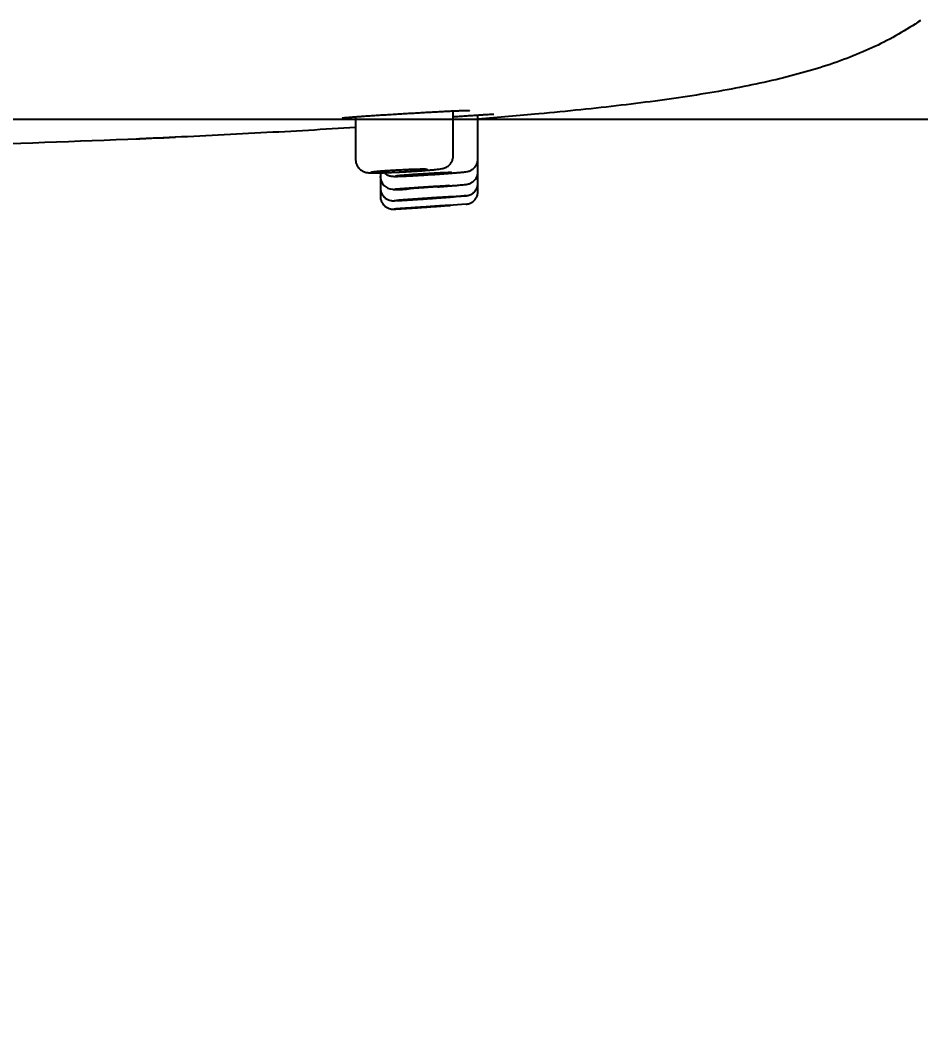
# Model space of a CAD drawing. Header units: millimetres. Extents: x 976 to 9349, y -1578 to 2211.
# Drawn here: x 5934.248 to 5937.749, y 675.746 to 679.714 of the extents above; entities that cross this region are included whole.
import ezdxf

# ---------------------------------------------------------------- set-up
doc = ezdxf.new("R2010")
doc.units = ezdxf.units.MM
doc.layers.add('Szkic', color=6, linetype='Continuous')
doc.layers.add('Wbudowane', color=175, linetype='Continuous')
doc.dimstyles.new('ISO-25', dxfattribs={"dimtxt": 4, "dimasz": 5, "dimexe": 1.25, "dimexo": 0.625, "dimgap": 1, "dimtad": 1, "dimtxsty": 'Standard', "dimcen": 2.5, "dimadec": 0, "dimazin": 0, "dimtfac": 1, "dimtmove": 0, "dimatfit": 3, "dimfxl": 1, "dimarcsym": 0})

# ---------------------------------------------------------------- blocks, each defined once
blk = doc.blocks.new('Z$W@#21058')
for p, q in [((25.1815, 160.8655), (25.1815, 160.6984)), ((25.5612, 160.7137), (25.5612, 160.8881)), ((25.6575, 160.7018), (25.6575, 160.8721)), ((25.6575, 160.6524), (25.6575, 160.7018)), ((25.2778, 160.6475), (25.2778, 160.6334)), ((25.2778, 160.6334), (25.2778, 160.5887)), ((25.6575, 160.6079), (25.6575, 160.6524)), ((25.2778, 160.5887), (25.2778, 160.556)), ((25.6575, 160.5751), (25.6575, 160.6079)), ((25.6112, 160.5252), (25.5447, 160.5206))]:
    blk.add_line(p, q)
for centre, radius, start, end in [((16.9594, 349.0588), 188.4234, 272.062452, 272.287843), ((25.3279, 160.6334), 0.0502, 180.0436, 268.3074), ((25.3492, 160.866), 0.2837, 266.6376, 279.2736), ((25.3492, 160.866), 0.2837, 265.4084, 266.5819)]:
    blk.add_arc(centre, radius, start, end)
for points, knots in [([(27.3794, 161.2401), (27.3233, 161.2018), (27.2647, 161.1684), (27.1393, 161.1092), (27.0726, 161.0834), (26.9291, 161.0374), (26.8522, 161.0171), (26.6879, 160.9807), (26.6003, 160.9645), (26.415, 160.9351), (26.3172, 160.922), (26.1121, 160.8978), (26.0049, 160.8868), (25.8168, 160.8695), (25.738, 160.8629), (25.6575, 160.8566)], [0, 0, 0, 0, 0.149401, 0.149401, 0.298812, 0.298812, 0.448224, 0.448224, 0.597635, 0.597635, 0.747047, 0.747047, 0.896459, 0.896459, 1, 1, 1, 1]), ([(25.1291, 160.8607), (25.1291, 160.8607), (25.1297, 160.8608), (25.1328, 160.8613), (25.1396, 160.862), (25.1496, 160.863), (25.1626, 160.864), (25.1781, 160.8653), (25.1962, 160.8666), (25.2163, 160.868), (25.2385, 160.8695), (25.2623, 160.871), (25.2874, 160.8726), (25.3137, 160.8742), (25.3407, 160.8759), (25.3682, 160.8775), (25.3957, 160.8791), (25.4231, 160.8807), (25.4499, 160.8822), (25.4758, 160.8837), (25.5005, 160.885), (25.5238, 160.8862), (25.5453, 160.8873), (25.5647, 160.8883), (25.5819, 160.889), (25.5966, 160.8896), (25.6085, 160.89), (25.6174, 160.8902), (25.6211, 160.8902), (25.6227, 160.8902)], [0, 0, 0, 0, 0.013578, 0.045331, 0.081588, 0.119283, 0.157516, 0.195931, 0.234426, 0.273069, 0.31171, 0.350344, 0.389083, 0.427787, 0.466524, 0.505217, 0.543968, 0.582674, 0.621411, 0.660125, 0.698741, 0.73742, 0.776036, 0.814581, 0.853002, 0.891393, 0.929393, 0.966835, 1, 1, 1, 1]), ([(25.5612, 160.8658), (25.5629, 160.866), (25.5732, 160.8666), (25.5916, 160.8678), (25.6155, 160.8694), (25.6376, 160.8708), (25.6577, 160.8722), (25.6756, 160.8733), (25.691, 160.8743), (25.7036, 160.8751), (25.7137, 160.8757), (25.7179, 160.8759), (25.7199, 160.876)], [0, 0, 0, 0, 0.0206468, 0.1302486, 0.239932, 0.349582, 0.4590551, 0.5682601, 0.6776278, 0.7863612, 0.8946623, 1, 1, 1, 1]), ([(25.6227, 160.8902), (25.6228, 160.8902), (25.6229, 160.8902), (25.6232, 160.8902), (25.6235, 160.8902), (25.6237, 160.8902), (25.624, 160.8902), (25.6242, 160.8902), (25.6244, 160.8901), (25.6246, 160.8901), (25.6247, 160.8901), (25.6249, 160.8901), (25.625, 160.8901), (25.6251, 160.8901), (25.6251, 160.8901), (25.6252, 160.8901), (25.6252, 160.8901), (25.6252, 160.8901), (25.6252, 160.8901)], [0, 0, 0, 0, 0.045498, 0.120857, 0.195252, 0.26848, 0.340449, 0.411063, 0.480222, 0.547824, 0.613767, 0.677951, 0.740281, 0.800669, 0.859039, 0.915328, 0.96949, 1, 1, 1, 1]), ([(25.1815, 160.8234), (25.0602, 160.8159), (24.9371, 160.8089), (24.6867, 160.7956), (24.5596, 160.7893), (24.3978, 160.7817), (24.3631, 160.7801), (24.3285, 160.7786)], [0, 0, 0, 0, 0.4360712, 0.4360712, 0.8792363, 0.8792363, 1, 1, 1, 1]), ([(25.1815, 160.6984), (25.1815, 160.694), (25.1825, 160.6865), (25.1868, 160.6747), (25.1938, 160.6649), (25.2024, 160.6571), (25.2114, 160.6522), (25.2197, 160.6494), (25.2271, 160.6481), (25.2345, 160.6474), (25.2442, 160.6471), (25.2577, 160.6471), (25.2722, 160.6474), (25.2886, 160.6478), (25.3067, 160.6484), (25.3261, 160.6492), (25.3465, 160.6501), (25.3674, 160.6512), (25.3885, 160.6523), (25.4093, 160.6536), (25.4294, 160.6549), (25.4483, 160.6563), (25.4657, 160.6577), (25.4814, 160.659), (25.4951, 160.6604), (25.5076, 160.6618), (25.5158, 160.6631), (25.5232, 160.6647), (25.5309, 160.6673), (25.5398, 160.672), (25.5485, 160.6796), (25.5558, 160.6896), (25.5602, 160.7017), (25.5613, 160.7093), (25.5612, 160.7137)], [0, 0, 0, 0, 0.021681, 0.043815, 0.06569, 0.086995, 0.106379, 0.122838, 0.140061, 0.17044, 0.222687, 0.263623, 0.302465, 0.340762, 0.378732, 0.416623, 0.454313, 0.492089, 0.529782, 0.567549, 0.60533, 0.64326, 0.681331, 0.719713, 0.758919, 0.800485, 0.852102, 0.875602, 0.892666, 0.911123, 0.932966, 0.955735, 0.9785, 1, 1, 1, 1]), ([(25.5956, 160.6497), (25.5994, 160.6501), (25.6067, 160.6509), (25.6127, 160.6517), (25.6191, 160.653), (25.6267, 160.6554), (25.6356, 160.66), (25.6447, 160.6677), (25.6521, 160.6779), (25.6565, 160.6901), (25.6575, 160.6976), (25.6575, 160.7019)], [0, 0, 0, 0, 0.178803, 0.383163, 0.464045, 0.529157, 0.609999, 0.707691, 0.808407, 0.908033, 1, 1, 1, 1]), ([(25.3594, 160.6582), (25.3666, 160.6585), (25.3736, 160.6589), (25.3839, 160.6593), (25.3872, 160.6595), (25.3939, 160.6597), (25.3972, 160.6599), (25.4068, 160.6602), (25.4127, 160.6604), (25.4211, 160.6607), (25.4238, 160.6607), (25.429, 160.6608), (25.4315, 160.6609), (25.4384, 160.661), (25.4424, 160.661), (25.4476, 160.661), (25.4492, 160.661), (25.4521, 160.6609), (25.4545, 160.6609), (25.4564, 160.6607), (25.4579, 160.6606), (25.4585, 160.6605), (25.4597, 160.6602), (25.4597, 160.66), (25.4588, 160.6596), (25.4584, 160.6595), (25.4571, 160.6592), (25.4562, 160.659), (25.4532, 160.6586), (25.4506, 160.6582), (25.4457, 160.6576), (25.4439, 160.6574), (25.44, 160.657), (25.4379, 160.6568), (25.4312, 160.6562), (25.4262, 160.6557), (25.4152, 160.6548), (25.4093, 160.6544), (25.4, 160.6537), (25.3968, 160.6535), (25.3902, 160.653), (25.3868, 160.6528), (25.3766, 160.6521), (25.3696, 160.6517), (25.3554, 160.6508), (25.3482, 160.6504), (25.3339, 160.6497), (25.3269, 160.6494), (25.3166, 160.6489), (25.3131, 160.6487), (25.3065, 160.6485), (25.3, 160.6482), (25.2938, 160.648), (25.2878, 160.6478), (25.2849, 160.6477), (25.2764, 160.6475), (25.2713, 160.6474), (25.2644, 160.6473), (25.2622, 160.6472), (25.2581, 160.6472), (25.2562, 160.6472), (25.251, 160.6473), (25.2482, 160.6473), (25.2449, 160.6475), (25.244, 160.6476), (25.2425, 160.6477), (25.2419, 160.6478), (25.2407, 160.6481), (25.2406, 160.6483), (25.2418, 160.6489), (25.2431, 160.6492), (25.2461, 160.6497), (25.2473, 160.6499), (25.2499, 160.6502), (25.2514, 160.6504), (25.2563, 160.651), (25.2602, 160.6514), (25.2691, 160.6522), (25.2742, 160.6527), (25.2851, 160.6536), (25.2909, 160.654), (25.3003, 160.6547), (25.3036, 160.6549), (25.3102, 160.6553), (25.3168, 160.6558), (25.3237, 160.6562), (25.3307, 160.6566), (25.3343, 160.6568), (25.345, 160.6574), (25.3522, 160.6578), (25.3594, 160.6582)], [0, 0, 0, 0, 0.03125, 0.03125, 0.046875, 0.046875, 0.0625, 0.0625, 0.09375, 0.09375, 0.109375, 0.109375, 0.125, 0.125, 0.15625, 0.15625, 0.171875, 0.171875, 0.1875, 0.203125, 0.203125, 0.21875, 0.21875, 0.25, 0.25, 0.265625, 0.265625, 0.28125, 0.28125, 0.3125, 0.3125, 0.328125, 0.328125, 0.34375, 0.34375, 0.375, 0.375, 0.40625, 0.40625, 0.421875, 0.421875, 0.4375, 0.4375, 0.46875, 0.46875, 0.5, 0.5, 0.53125, 0.53125, 0.546875, 0.546875, 0.5625, 0.578125, 0.578125, 0.59375, 0.59375, 0.625, 0.625, 0.640625, 0.640625, 0.65625, 0.65625, 0.6875, 0.6875, 0.703125, 0.703125, 0.71875, 0.71875, 0.75, 0.75, 0.78125, 0.78125, 0.796875, 0.796875, 0.8125, 0.8125, 0.84375, 0.84375, 0.875, 0.875, 0.90625, 0.90625, 0.921875, 0.921875, 0.9375, 0.953125, 0.953125, 0.96875, 0.96875, 1, 1, 1, 1]), ([(25.2931, 160.6479), (25.295, 160.6461), (25.2999, 160.642), (25.3081, 160.6376), (25.3166, 160.6349), (25.3234, 160.6339), (25.3294, 160.6335), (25.3335, 160.6334), (25.3368, 160.6335)], [0, 0, 0, 0, 0.111102, 0.264781, 0.387836, 0.495934, 0.652921, 1, 1, 1, 1]), ([(25.4555, 160.6437), (25.4626, 160.6441), (25.4697, 160.6445), (25.4799, 160.6451), (25.4833, 160.6453), (25.4899, 160.6457), (25.4932, 160.6459), (25.5027, 160.6464), (25.5087, 160.6467), (25.517, 160.6471), (25.5197, 160.6472), (25.5248, 160.6474), (25.5273, 160.6475), (25.5341, 160.6478), (25.5381, 160.648), (25.5433, 160.6481), (25.5449, 160.6481), (25.5477, 160.6482), (25.5501, 160.6482), (25.5519, 160.6482), (25.5533, 160.6482), (25.5539, 160.6481), (25.555, 160.648), (25.5551, 160.6479), (25.5541, 160.6476), (25.5536, 160.6475), (25.5523, 160.6473), (25.5514, 160.6471), (25.5484, 160.6467), (25.5457, 160.6464), (25.5407, 160.6459), (25.5388, 160.6457), (25.5349, 160.6454), (25.5328, 160.6452), (25.5261, 160.6446), (25.5211, 160.6441), (25.51, 160.6432), (25.5041, 160.6428), (25.4947, 160.6421), (25.4915, 160.6418), (25.4849, 160.6413), (25.4815, 160.6411), (25.4712, 160.6404), (25.4642, 160.6399), (25.4501, 160.6389), (25.4428, 160.6385), (25.4286, 160.6376), (25.4216, 160.6372), (25.4112, 160.6366), (25.4078, 160.6364), (25.4012, 160.636), (25.3947, 160.6356), (25.3886, 160.6353), (25.3826, 160.635), (25.3797, 160.6349), (25.3713, 160.6345), (25.3662, 160.6343), (25.3593, 160.634), (25.3572, 160.6339), (25.3531, 160.6338), (25.3512, 160.6337), (25.3461, 160.6336), (25.3433, 160.6336), (25.3401, 160.6336), (25.3392, 160.6336), (25.3377, 160.6337), (25.3372, 160.6337), (25.3361, 160.6339), (25.336, 160.634), (25.3373, 160.6344), (25.3387, 160.6346), (25.3417, 160.635), (25.3429, 160.6352), (25.3456, 160.6355), (25.3471, 160.6356), (25.3521, 160.6361), (25.356, 160.6365), (25.365, 160.6373), (25.3701, 160.6377), (25.381, 160.6386), (25.3869, 160.639), (25.3964, 160.6397), (25.3996, 160.64), (25.4062, 160.6404), (25.4129, 160.6409), (25.4198, 160.6414), (25.4268, 160.6418), (25.4303, 160.6421), (25.4411, 160.6428), (25.4483, 160.6432), (25.4555, 160.6437)], [0, 0, 0, 0, 0.03125, 0.03125, 0.046875, 0.046875, 0.0625, 0.0625, 0.09375, 0.09375, 0.109375, 0.109375, 0.125, 0.125, 0.15625, 0.15625, 0.171875, 0.171875, 0.1875, 0.203125, 0.203125, 0.21875, 0.21875, 0.25, 0.25, 0.265625, 0.265625, 0.28125, 0.28125, 0.3125, 0.3125, 0.328125, 0.328125, 0.34375, 0.34375, 0.375, 0.375, 0.40625, 0.40625, 0.421875, 0.421875, 0.4375, 0.4375, 0.46875, 0.46875, 0.5, 0.5, 0.53125, 0.53125, 0.546875, 0.546875, 0.5625, 0.578125, 0.578125, 0.59375, 0.59375, 0.625, 0.625, 0.640625, 0.640625, 0.65625, 0.65625, 0.6875, 0.6875, 0.703125, 0.703125, 0.71875, 0.71875, 0.75, 0.75, 0.78125, 0.78125, 0.796875, 0.796875, 0.8125, 0.8125, 0.84375, 0.84375, 0.875, 0.875, 0.90625, 0.90625, 0.921875, 0.921875, 0.9375, 0.953125, 0.953125, 0.96875, 0.96875, 1, 1, 1, 1]), ([(25.4835, 160.6408), (25.4876, 160.6411), (25.4997, 160.642), (25.5195, 160.6434), (25.542, 160.6452), (25.563, 160.6468), (25.5809, 160.6484), (25.5912, 160.6493), (25.5956, 160.6497)], [0, 0, 0, 0, 0.095166, 0.281726, 0.468031, 0.655085, 0.842615, 1, 1, 1, 1]), ([(25.5016, 160.5931), (25.5039, 160.5932), (25.5129, 160.5939), (25.528, 160.595), (25.5463, 160.5964), (25.563, 160.5977), (25.5778, 160.5989), (25.5906, 160.6001), (25.6012, 160.6011), (25.6092, 160.6019), (25.6135, 160.6025), (25.6193, 160.6036), (25.6269, 160.606), (25.6357, 160.6105), (25.6447, 160.6182), (25.652, 160.6282), (25.6565, 160.6403), (25.6575, 160.6479), (25.6575, 160.6524)], [0, 0, 0, 0, 0.028066, 0.110165, 0.192321, 0.274673, 0.357159, 0.440398, 0.525203, 0.618716, 0.699452, 0.730653, 0.760765, 0.80273, 0.851206, 0.901472, 0.9511, 1, 1, 1, 1]), ([(25.2778, 160.5887), (25.2778, 160.5843), (25.2788, 160.5768), (25.2831, 160.565), (25.2901, 160.5552), (25.299, 160.5472), (25.3088, 160.5421), (25.3175, 160.5395), (25.3246, 160.5387), (25.3293, 160.5386), (25.331, 160.5387), (25.3326, 160.5387)], [0, 0, 0, 0, 0.1202809, 0.2421601, 0.3627196, 0.4814935, 0.596408, 0.6924977, 0.7556011, 0.8226652, 1, 1, 1, 1]), ([(25.3323, 160.5838), (25.3358, 160.5842), (25.3408, 160.5846), (25.3488, 160.5853), (25.3505, 160.5854), (25.354, 160.5857), (25.3558, 160.5859), (25.3615, 160.5863), (25.3656, 160.5866), (25.3743, 160.5873), (25.3789, 160.5876), (25.3884, 160.5883), (25.3934, 160.5887), (25.401, 160.5892), (25.4036, 160.5894), (25.4088, 160.5897), (25.4115, 160.5899), (25.4195, 160.5905), (25.4302, 160.5912), (25.441, 160.5919), (25.4519, 160.5926), (25.4573, 160.593), (25.4678, 160.5937), (25.4729, 160.594), (25.4804, 160.5944), (25.4829, 160.5946), (25.4878, 160.5949), (25.4902, 160.595), (25.4971, 160.5955), (25.5015, 160.5957), (25.5099, 160.5962), (25.5138, 160.5964), (25.5211, 160.5968), (25.5243, 160.597), (25.5288, 160.5972), (25.5302, 160.5973), (25.5328, 160.5974), (25.5341, 160.5974), (25.5397, 160.5977), (25.5427, 160.5977), (25.5445, 160.5977), (25.5448, 160.5977), (25.5451, 160.5976), (25.5452, 160.5976), (25.545, 160.5975), (25.5445, 160.5974), (25.5427, 160.5971), (25.5414, 160.597), (25.538, 160.5966), (25.5359, 160.5964), (25.5323, 160.5961), (25.531, 160.5959), (25.5282, 160.5957), (25.5267, 160.5955), (25.522, 160.5951), (25.5185, 160.5948), (25.5111, 160.5942), (25.507, 160.5939), (25.4984, 160.5932), (25.4893, 160.5925), (25.4795, 160.5918), (25.4719, 160.5912), (25.4693, 160.591), (25.4641, 160.5907), (25.4614, 160.5905), (25.4535, 160.5899), (25.4482, 160.5895), (25.4373, 160.5888), (25.4318, 160.5884), (25.421, 160.5877), (25.4157, 160.5874), (25.4052, 160.5867), (25.3999, 160.5864), (25.3949, 160.5861)], [0, 0, 0, 0, 0.0625, 0.0625, 0.078125, 0.078125, 0.09375, 0.09375, 0.125, 0.125, 0.15625, 0.15625, 0.1875, 0.1875, 0.203125, 0.203125, 0.21875, 0.21875, 0.25, 0.28125, 0.28125, 0.3125, 0.3125, 0.34375, 0.34375, 0.359375, 0.359375, 0.375, 0.375, 0.40625, 0.40625, 0.4375, 0.4375, 0.46875, 0.46875, 0.484375, 0.484375, 0.5, 0.5, 0.5625, 0.5625, 0.578125, 0.578125, 0.59375, 0.59375, 0.625, 0.625, 0.65625, 0.65625, 0.6875, 0.6875, 0.703125, 0.703125, 0.71875, 0.71875, 0.75, 0.75, 0.78125, 0.78125, 0.8125, 0.84375, 0.84375, 0.859375, 0.859375, 0.875, 0.875, 0.90625, 0.90625, 0.9375, 0.9375, 0.96875, 0.96875, 1, 1, 1, 1]), ([(25.6101, 160.5578), (25.6101, 160.5578), (25.6116, 160.558), (25.6131, 160.5581), (25.6186, 160.559), (25.6265, 160.5614), (25.6353, 160.5658), (25.6446, 160.5736), (25.6519, 160.5837), (25.6565, 160.5959), (25.6575, 160.6035), (25.6575, 160.6079)], [0, 0, 0, 0, 0.001397, 0.189756, 0.260444, 0.341844, 0.457649, 0.590354, 0.729687, 0.867055, 1, 1, 1, 1]), ([(25.2778, 160.556), (25.2777, 160.552), (25.2786, 160.5451), (25.2824, 160.5338), (25.2887, 160.5241), (25.297, 160.516), (25.3067, 160.5103), (25.316, 160.5071), (25.3236, 160.5061), (25.3288, 160.506), (25.3299, 160.5061), (25.3308, 160.5061), (25.3312, 160.5061)], [0, 0, 0, 0, 0.117405, 0.243416, 0.368154, 0.49124, 0.612025, 0.726969, 0.808277, 0.85427, 0.925966, 1, 1, 1, 1]), ([(25.4558, 160.5482), (25.4467, 160.5476), (25.4287, 160.5463), (25.4033, 160.5445), (25.3804, 160.5429), (25.3612, 160.5415), (25.346, 160.5403), (25.3357, 160.5394), (25.3306, 160.5388), (25.331, 160.5386), (25.3366, 160.5388), (25.3476, 160.5393), (25.3631, 160.5401), (25.3829, 160.5413), (25.406, 160.5427), (25.4317, 160.5444), (25.4588, 160.5462), (25.4863, 160.5481), (25.5134, 160.5501), (25.5387, 160.5519), (25.5616, 160.5537), (25.5809, 160.5552), (25.5961, 160.5564), (25.6064, 160.5574), (25.6116, 160.5579), (25.6112, 160.5581), (25.6056, 160.5579), (25.5946, 160.5573), (25.5791, 160.5564), (25.5593, 160.5551), (25.5362, 160.5536), (25.5105, 160.5519), (25.4834, 160.5501), (25.4649, 160.5488), (25.4558, 160.5482)], [0, 0, 0, 0, 0.031295, 0.062595, 0.093826, 0.125074, 0.156324, 0.187607, 0.218823, 0.25009, 0.281281, 0.312528, 0.343713, 0.374951, 0.406145, 0.437385, 0.468603, 0.499857, 0.53111, 0.562384, 0.593684, 0.624998, 0.656205, 0.687439, 0.718658, 0.749924, 0.781158, 0.812452, 0.843659, 0.874924, 0.906119, 0.93736, 0.968671, 1, 1, 1, 1]), ([(25.4614, 160.5483), (25.4686, 160.5488), (25.4756, 160.5493), (25.4859, 160.5499), (25.4893, 160.5502), (25.4959, 160.5506), (25.4992, 160.5508), (25.5088, 160.5514), (25.5148, 160.5518), (25.5232, 160.5524), (25.5259, 160.5525), (25.5311, 160.5529), (25.5336, 160.553), (25.5405, 160.5534), (25.5446, 160.5537), (25.5498, 160.554), (25.5514, 160.5541), (25.5543, 160.5542), (25.5568, 160.5543), (25.5587, 160.5544), (25.5602, 160.5545), (25.5608, 160.5545), (25.562, 160.5545), (25.5621, 160.5545), (25.5613, 160.5543), (25.5608, 160.5543), (25.5595, 160.5541), (25.5587, 160.554), (25.5558, 160.5537), (25.5531, 160.5535), (25.5482, 160.5531), (25.5464, 160.5529), (25.5425, 160.5526), (25.5404, 160.5525), (25.5338, 160.5519), (25.5289, 160.5515), (25.5179, 160.5507), (25.512, 160.5502), (25.5027, 160.5496), (25.4995, 160.5493), (25.4929, 160.5488), (25.4895, 160.5486), (25.4793, 160.5479), (25.4723, 160.5474), (25.4581, 160.5464), (25.4509, 160.5459), (25.4367, 160.5449), (25.4297, 160.5445), (25.4193, 160.5438), (25.4159, 160.5435), (25.4092, 160.5431), (25.4027, 160.5427), (25.3965, 160.5423), (25.3905, 160.5419), (25.3876, 160.5418), (25.3791, 160.5413), (25.374, 160.541), (25.367, 160.5406), (25.3649, 160.5404), (25.3607, 160.5402), (25.3588, 160.5401), (25.3536, 160.5398), (25.3507, 160.5397), (25.3474, 160.5396), (25.3465, 160.5395), (25.345, 160.5395), (25.3444, 160.5395), (25.3431, 160.5395), (25.343, 160.5395), (25.3439, 160.5397), (25.3443, 160.5397), (25.3456, 160.5399), (25.3472, 160.54), (25.3495, 160.5403), (25.3521, 160.5405), (25.3536, 160.5406), (25.3585, 160.541), (25.3624, 160.5413), (25.3713, 160.542), (25.3763, 160.5424), (25.3872, 160.5431), (25.393, 160.5436), (25.4024, 160.5442), (25.4057, 160.5445), (25.4122, 160.5449), (25.4189, 160.5454), (25.4258, 160.5459), (25.4328, 160.5463), (25.4363, 160.5466), (25.447, 160.5473), (25.4542, 160.5478), (25.4614, 160.5483)], [0, 0, 0, 0, 0.03125, 0.03125, 0.046875, 0.046875, 0.0625, 0.0625, 0.09375, 0.09375, 0.109375, 0.109375, 0.125, 0.125, 0.15625, 0.15625, 0.171875, 0.171875, 0.1875, 0.203125, 0.203125, 0.21875, 0.21875, 0.25, 0.25, 0.265625, 0.265625, 0.28125, 0.28125, 0.3125, 0.3125, 0.328125, 0.328125, 0.34375, 0.34375, 0.375, 0.375, 0.40625, 0.40625, 0.421875, 0.421875, 0.4375, 0.4375, 0.46875, 0.46875, 0.5, 0.5, 0.53125, 0.53125, 0.546875, 0.546875, 0.5625, 0.578125, 0.578125, 0.59375, 0.59375, 0.625, 0.625, 0.640625, 0.640625, 0.65625, 0.65625, 0.6875, 0.6875, 0.703125, 0.703125, 0.71875, 0.71875, 0.75, 0.75, 0.765625, 0.765625, 0.78125, 0.796875, 0.796875, 0.8125, 0.8125, 0.84375, 0.84375, 0.875, 0.875, 0.90625, 0.90625, 0.921875, 0.921875, 0.9375, 0.953125, 0.953125, 0.96875, 0.96875, 1, 1, 1, 1]), ([(25.6112, 160.5252), (25.6113, 160.5252), (25.6119, 160.5253), (25.6126, 160.5254), (25.6179, 160.5261), (25.626, 160.5283), (25.6352, 160.5329), (25.6446, 160.5409), (25.6519, 160.5508), (25.6565, 160.563), (25.6575, 160.5706), (25.6575, 160.5751)], [0, 0, 0, 0, 0.023314, 0.13623, 0.189648, 0.283391, 0.416075, 0.558369, 0.707731, 0.854901, 1, 1, 1, 1]), ([(25.3321, 160.5062), (25.332, 160.5062), (25.3326, 160.5063), (25.3346, 160.5064), (25.3354, 160.5065), (25.3374, 160.5066), (25.3386, 160.5067), (25.3425, 160.507), (25.3458, 160.5072), (25.3516, 160.5076), (25.3537, 160.5078), (25.3582, 160.5081), (25.3606, 160.5082), (25.3681, 160.5087), (25.3735, 160.5091), (25.3824, 160.5097), (25.3855, 160.5099), (25.3917, 160.5103), (25.3981, 160.5108), (25.4048, 160.5112), (25.4116, 160.5117), (25.4151, 160.5119), (25.4256, 160.5126), (25.4327, 160.5131), (25.4434, 160.5138), (25.447, 160.5141), (25.4541, 160.5145), (25.4577, 160.5148), (25.4682, 160.5155), (25.4751, 160.5159), (25.4851, 160.5166), (25.4884, 160.5168), (25.4947, 160.5173), (25.4978, 160.5175), (25.5068, 160.5181), (25.5124, 160.5184), (25.5227, 160.5191), (25.5274, 160.5194), (25.5334, 160.5198), (25.5353, 160.52), (25.5388, 160.5202), (25.5404, 160.5203), (25.5447, 160.5206), (25.5469, 160.5207), (25.5499, 160.5209), (25.5507, 160.5209), (25.5509, 160.5209), (25.5503, 160.5209), (25.5484, 160.5207), (25.5475, 160.5206), (25.5456, 160.5205), (25.5433, 160.5203), (25.5403, 160.5201), (25.537, 160.5198), (25.5352, 160.5197), (25.5293, 160.5193), (25.5249, 160.5189), (25.5174, 160.5184), (25.5148, 160.5182), (25.5093, 160.5178), (25.5065, 160.5176), (25.4976, 160.517), (25.4914, 160.5165), (25.4816, 160.5158), (25.4782, 160.5156), (25.4713, 160.5151), (25.4679, 160.5149), (25.4575, 160.5142), (25.4504, 160.5137), (25.436, 160.5127), (25.4288, 160.5122), (25.4183, 160.5115), (25.4149, 160.5113), (25.408, 160.5109), (25.4046, 160.5106), (25.3945, 160.51), (25.3882, 160.5096), (25.3762, 160.5088), (25.3705, 160.5084), (25.3603, 160.5078), (25.3557, 160.5075), (25.3495, 160.5071), (25.3476, 160.507), (25.3441, 160.5068), (25.3425, 160.5067), (25.3383, 160.5065), (25.3361, 160.5063), (25.3331, 160.5062), (25.3322, 160.5062), (25.3321, 160.5062)], [0, 0, 0, 0, 0.03125, 0.03125, 0.046875, 0.046875, 0.0625, 0.0625, 0.09375, 0.09375, 0.109375, 0.109375, 0.125, 0.125, 0.15625, 0.15625, 0.171875, 0.171875, 0.1875, 0.203125, 0.203125, 0.21875, 0.21875, 0.25, 0.25, 0.265625, 0.265625, 0.28125, 0.28125, 0.3125, 0.3125, 0.328125, 0.328125, 0.34375, 0.34375, 0.375, 0.375, 0.40625, 0.40625, 0.421875, 0.421875, 0.4375, 0.4375, 0.46875, 0.46875, 0.5, 0.5, 0.53125, 0.53125, 0.546875, 0.546875, 0.5625, 0.578125, 0.578125, 0.59375, 0.59375, 0.625, 0.625, 0.640625, 0.640625, 0.65625, 0.65625, 0.6875, 0.6875, 0.703125, 0.703125, 0.71875, 0.71875, 0.75, 0.75, 0.78125, 0.78125, 0.796875, 0.796875, 0.8125, 0.8125, 0.84375, 0.84375, 0.875, 0.875, 0.90625, 0.90625, 0.921875, 0.921875, 0.9375, 0.9375, 0.96875, 0.96875, 1, 1, 1, 1])]:
    blk.add_open_spline(points, degree=3, knots=knots)
blk = doc.blocks.new('*D311')
at = {"layer": 'Defpoints', "color": 0}
for p in [(224.5839, 223.6562), (228.9399, 0.0694), (287.7905, 0.0694)]:
    blk.add_point(p, dxfattribs=at)
at = {"layer": 'Szkic', "color": 0, "lineweight": -2}
for p, q in [((225.2089, 223.6562), (289.0405, 223.6562)), ((287.7905, 218.6562), (287.7905, 5.0694)), ((229.5649, 0.0694), (289.0405, 0.0694))]:
    blk.add_line(p, q, dxfattribs=at)
at = {"layer": 'Szkic', "color": 0}
for points in [[(288.6239, 218.6562), (286.9572, 218.6562), (287.7905, 223.6562)], [(286.9572, 5.0694), (288.6239, 5.0694), (287.7905, 0.0694)]]:
    blk.add_solid(points, dxfattribs=at)
at = {"layer": 'Szkic', "color": 0, "insert": (284.4572, 111.8628), "char_height": 4, "attachment_point": 5, "rotation": 90}
blk.add_mtext('223,59', dxfattribs=at)

msp = doc.modelspace()

# ---------------------------------------------------------------- block references
at = {"layer": 'Wbudowane'}
msp.add_blockref('Z$W@#21058', (5910.3701, 518.474), dxfattribs=at)

# ---------------------------------------------------------------- dimensions: what is measured, and where the dimension line sits
at = {"layer": 'Szkic'}
dim = msp.add_linear_dim(base=(5993.5831, 455.7427), p1=(5930.3765, 679.3295), p2=(5934.7324, 455.7427), angle=90, dimstyle='ISO-25', dxfattribs=at)
dim.commit()
dim.dimension.update_dxf_attribs({"geometry": '*D311', "text_midpoint": (5990.2498, 567.5361), "insert": (5705.7926, 455.6733)})

doc.saveas('drawing.dxf')
